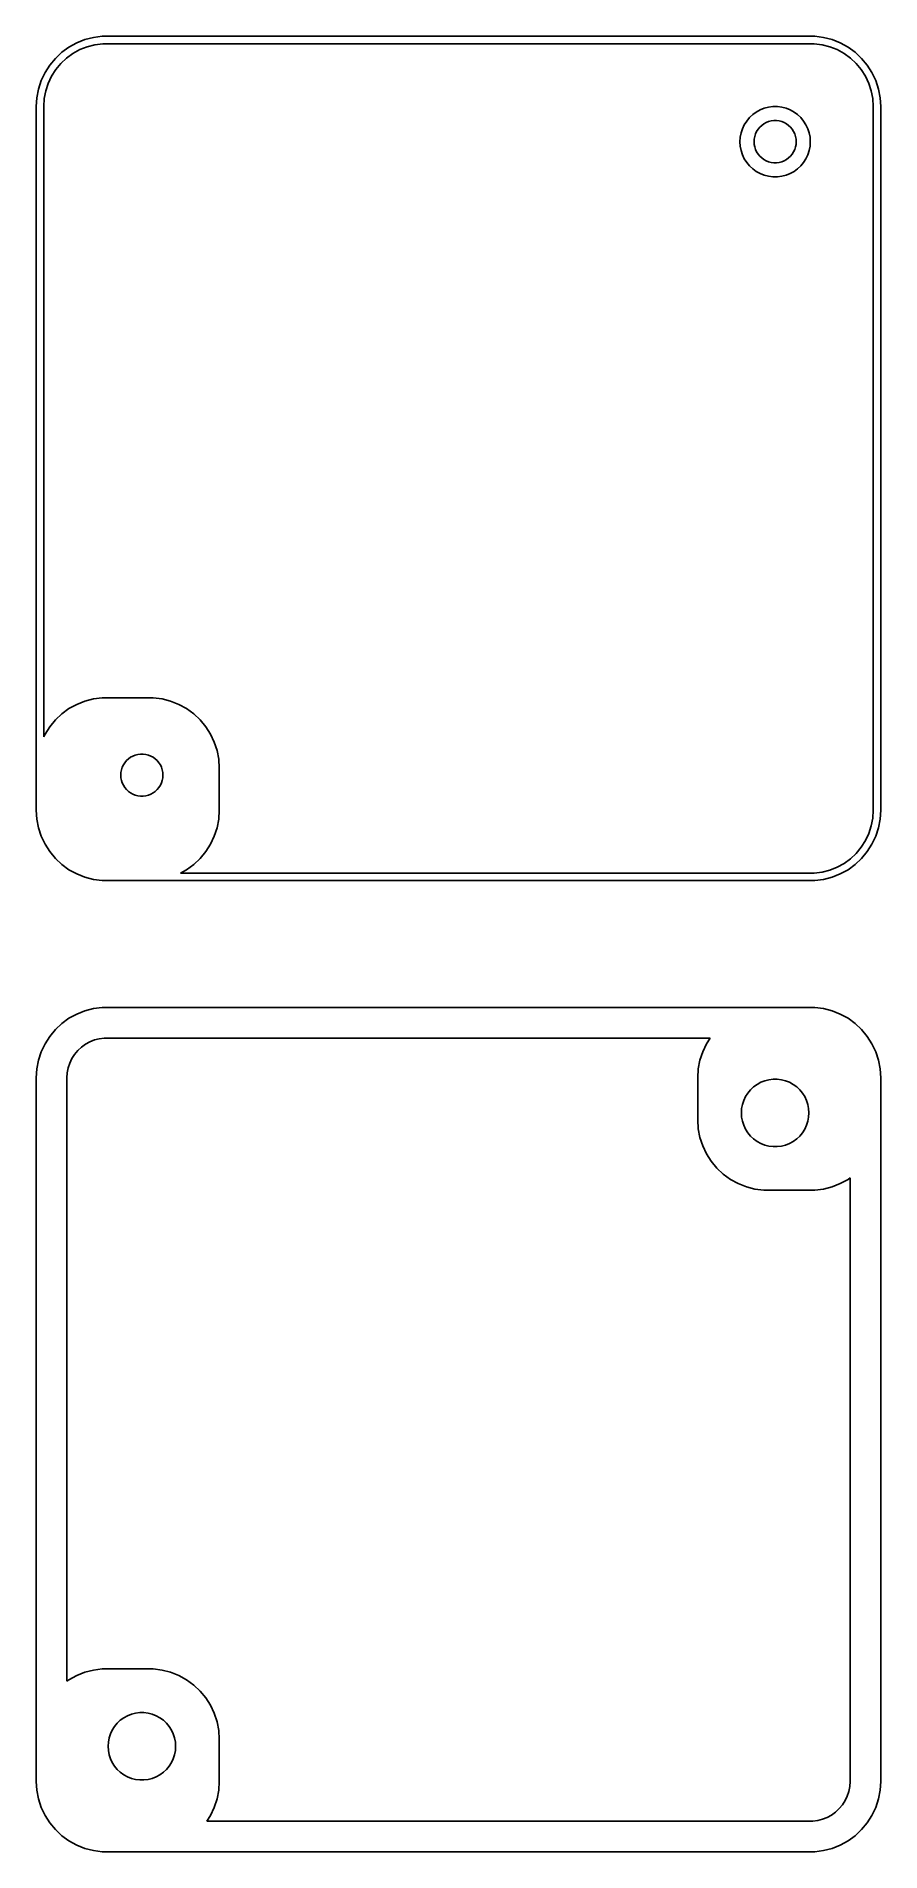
# Model space of a CAD drawing. Header units: metres. Extents: x -30 to 30, y 108 to 237.
import ezdxf

# ---------------------------------------------------------------- set-up
doc = ezdxf.new("R2010")
doc.units = ezdxf.units.M

msp = doc.modelspace()

# ---------------------------------------------------------------- linework, layer by layer
for p, q in [((-27.6791, 236.222), (-28.1871, 235.853)), ((-27.1289, 236.524), (-27.6791, 236.222)), ((-27.3944, 235.773), (-26.9026, 236.043)), ((-26.5451, 236.755), (-27.1289, 236.524)), ((-26.9026, 236.043), (-26.3808, 236.25)), ((-25.9369, 236.911), (-26.5451, 236.755)), ((-26.3808, 236.25), (-25.8373, 236.389)), ((-25.3139, 236.99), (-25.9369, 236.911)), ((-25.8373, 236.389), (-25.2806, 236.46)), ((25.3139, 236.99), (-25.3139, 236.99)), ((-25.2806, 236.46), (25.2806, 236.46)), ((25.2806, 236.46), (25.8373, 236.389)), ((25.9369, 236.911), (25.3139, 236.99)), ((25.8373, 236.389), (26.3808, 236.25)), ((26.5451, 236.755), (25.9369, 236.911)), ((26.3808, 236.25), (26.9026, 236.043)), ((27.1289, 236.524), (26.5451, 236.755)), ((26.9026, 236.043), (27.3944, 235.773)), ((27.6791, 236.222), (27.1289, 236.524)), ((28.1871, 235.853), (27.6791, 236.222)), ((-29.0451, 234.939), (-29.3815, 234.409)), ((-28.6448, 235.423), (-29.0451, 234.939)), ((-28.1871, 235.853), (-28.6448, 235.423)), ((-28.6151, 234.627), (-28.2574, 235.059)), ((-28.2574, 235.059), (-27.8483, 235.443)), ((-27.8483, 235.443), (-27.3944, 235.773)), ((27.3944, 235.773), (27.8483, 235.443)), ((27.8483, 235.443), (28.2574, 235.059)), ((28.6448, 235.423), (28.1871, 235.853)), ((28.2574, 235.059), (28.6151, 234.627)), ((29.0451, 234.939), (28.6448, 235.423)), ((29.3815, 234.409), (29.0451, 234.939)), ((-29.6489, 233.841), (-29.8429, 233.243)), ((-29.3815, 234.409), (-29.6489, 233.841)), ((-29.3282, 233.111), (-29.1547, 233.645)), ((-29.1547, 233.645), (-28.9158, 234.153)), ((-28.9158, 234.153), (-28.6151, 234.627)), ((28.6151, 234.627), (28.9158, 234.153)), ((28.9158, 234.153), (29.1547, 233.645)), ((29.1547, 233.645), (29.3282, 233.111)), ((29.6489, 233.841), (29.3815, 234.409)), ((29.8429, 233.243), (29.6489, 233.841)), ((-29.9606, 232.627), (-30, 232)), ((-29.8429, 233.243), (-29.9606, 232.627)), ((-29.4685, 232), (-29.4333, 232.56)), ((-29.4333, 232.56), (-29.3282, 233.111)), ((29.3282, 233.111), (29.4333, 232.56)), ((29.4333, 232.56), (29.4685, 232)), ((29.9606, 232.627), (29.8429, 233.243)), ((30, 232), (29.9606, 232.627)), ((-30, 232), (-30, 182)), ((-29.4685, 187.224), (-29.4685, 232)), ((20.4774, 230.969), (20.3092, 230.704)), ((20.6776, 231.211), (20.4774, 230.969)), ((20.9064, 231.426), (20.6776, 231.211)), ((21.1604, 231.611), (20.9064, 231.426)), ((21.4355, 231.762), (21.1604, 231.611)), ((21.7274, 231.878), (21.4355, 231.762)), ((22.0315, 231.956), (21.7274, 231.878)), ((21.8613, 230.857), (22.0365, 230.927)), ((22.343, 231.995), (22.0315, 231.956)), ((22.0365, 230.927), (22.2189, 230.973)), ((22.2189, 230.973), (22.4058, 230.997)), ((22.657, 231.995), (22.343, 231.995)), ((22.4058, 230.997), (22.5942, 230.997)), ((22.5942, 230.997), (22.7811, 230.973)), ((22.9684, 231.956), (22.657, 231.995)), ((22.7811, 230.973), (22.9635, 230.927)), ((22.9635, 230.927), (23.1387, 230.857)), ((23.2725, 231.878), (22.9684, 231.956)), ((23.5644, 231.762), (23.2725, 231.878)), ((23.8396, 231.611), (23.5644, 231.762)), ((24.0936, 231.426), (23.8396, 231.611)), ((24.3224, 231.211), (24.0936, 231.426)), ((24.5225, 230.969), (24.3224, 231.211)), ((24.6908, 230.704), (24.5225, 230.969)), ((29.4685, 232), (29.4685, 182)), ((30, 182), (30, 232)), ((20.0197, 229.813), (20, 229.5)), ((20.0785, 230.122), (20.0197, 229.813)), ((20.1756, 230.42), (20.0785, 230.122)), ((20.3092, 230.704), (20.1756, 230.42)), ((21, 229.5), (21.0118, 229.688)), ((21.0118, 229.688), (21.0471, 229.873)), ((21.0471, 229.873), (21.1053, 230.052)), ((21.1053, 230.052), (21.1855, 230.223)), ((21.1855, 230.223), (21.2865, 230.382)), ((21.2865, 230.382), (21.4065, 230.527)), ((21.4065, 230.527), (21.5439, 230.656)), ((21.5439, 230.656), (21.6963, 230.766)), ((21.6963, 230.766), (21.8613, 230.857)), ((23.1387, 230.857), (23.3037, 230.766)), ((23.3037, 230.766), (23.4561, 230.656)), ((23.4561, 230.656), (23.5934, 230.527)), ((23.5934, 230.527), (23.7135, 230.382)), ((23.7135, 230.382), (23.8145, 230.223)), ((23.8145, 230.223), (23.8947, 230.052)), ((23.8947, 230.052), (23.9529, 229.873)), ((23.9529, 229.873), (23.9882, 229.688)), ((23.9882, 229.688), (24, 229.5)), ((24.8244, 230.42), (24.6908, 230.704)), ((24.9214, 230.122), (24.8244, 230.42)), ((24.9803, 229.813), (24.9214, 230.122)), ((25, 229.5), (24.9803, 229.813)), ((20, 229.5), (20.0197, 229.187)), ((20.0197, 229.187), (20.0785, 228.878)), ((20.0785, 228.878), (20.1756, 228.58)), ((20.1756, 228.58), (20.3092, 228.296)), ((20.3092, 228.296), (20.4774, 228.031)), ((21.0118, 229.312), (21, 229.5)), ((21.0471, 229.127), (21.0118, 229.312)), ((21.1053, 228.948), (21.0471, 229.127)), ((21.1855, 228.777), (21.1053, 228.948)), ((21.2865, 228.618), (21.1855, 228.777)), ((21.4065, 228.473), (21.2865, 228.618)), ((21.5439, 228.344), (21.4065, 228.473)), ((21.6963, 228.234), (21.5439, 228.344)), ((23.4561, 228.344), (23.3037, 228.234)), ((23.5934, 228.473), (23.4561, 228.344)), ((23.7135, 228.618), (23.5934, 228.473)), ((23.8145, 228.777), (23.7135, 228.618)), ((23.8947, 228.948), (23.8145, 228.777)), ((23.9529, 229.127), (23.8947, 228.948)), ((23.9882, 229.312), (23.9529, 229.127)), ((24, 229.5), (23.9882, 229.312)), ((24.5225, 228.031), (24.6908, 228.296)), ((24.6908, 228.296), (24.8244, 228.58)), ((24.8244, 228.58), (24.9214, 228.878)), ((24.9214, 228.878), (24.9803, 229.187)), ((24.9803, 229.187), (25, 229.5)), ((20.4774, 228.031), (20.6776, 227.789)), ((20.6776, 227.789), (20.9064, 227.574)), ((20.9064, 227.574), (21.1604, 227.389)), ((21.1604, 227.389), (21.4355, 227.238)), ((21.4355, 227.238), (21.7274, 227.122)), ((21.8613, 228.143), (21.6963, 228.234)), ((21.7274, 227.122), (22.0315, 227.044)), ((22.0365, 228.073), (21.8613, 228.143)), ((22.0315, 227.044), (22.343, 227.005)), ((22.2189, 228.027), (22.0365, 228.073)), ((22.4058, 228.003), (22.2189, 228.027)), ((22.343, 227.005), (22.657, 227.005)), ((22.5942, 228.003), (22.4058, 228.003)), ((22.7811, 228.027), (22.5942, 228.003)), ((22.657, 227.005), (22.9684, 227.044)), ((22.9635, 228.073), (22.7811, 228.027)), ((23.1387, 228.143), (22.9635, 228.073)), ((22.9684, 227.044), (23.2725, 227.122)), ((23.3037, 228.234), (23.1387, 228.143)), ((23.2725, 227.122), (23.5644, 227.238)), ((23.5644, 227.238), (23.8396, 227.389)), ((23.8396, 227.389), (24.0936, 227.574)), ((24.0936, 227.574), (24.3224, 227.789)), ((24.3224, 227.789), (24.5225, 228.031)), ((-26.5451, 189.755), (-27.1289, 189.524)), ((-25.9369, 189.911), (-26.5451, 189.755)), ((-25.3139, 189.99), (-25.9369, 189.911)), ((-21.686, 189.99), (-25.3139, 189.99)), ((-21.0631, 189.911), (-21.686, 189.99)), ((-20.4549, 189.755), (-21.0631, 189.911)), ((-19.8711, 189.524), (-20.4549, 189.755)), ((-28.6448, 188.423), (-29.0451, 187.939)), ((-28.1871, 188.853), (-28.6448, 188.423)), ((-27.6791, 189.222), (-28.1871, 188.853)), ((-27.1289, 189.524), (-27.6791, 189.222)), ((-19.3209, 189.222), (-19.8711, 189.524)), ((-18.8129, 188.853), (-19.3209, 189.222)), ((-18.3551, 188.423), (-18.8129, 188.853)), ((-17.9549, 187.939), (-18.3551, 188.423)), ((-29.3815, 187.409), (-29.4685, 187.224)), ((-29.0451, 187.939), (-29.3815, 187.409)), ((-17.6185, 187.409), (-17.9549, 187.939)), ((-17.3511, 186.841), (-17.6185, 187.409)), ((-23.4561, 185.656), (-23.3037, 185.766)), ((-23.3037, 185.766), (-23.1387, 185.857)), ((-23.1387, 185.857), (-22.9635, 185.927)), ((-22.9635, 185.927), (-22.7811, 185.973)), ((-22.7811, 185.973), (-22.5942, 185.997)), ((-22.5942, 185.997), (-22.4058, 185.997)), ((-22.4058, 185.997), (-22.2189, 185.973)), ((-22.2189, 185.973), (-22.0365, 185.927)), ((-22.0365, 185.927), (-21.8613, 185.857)), ((-21.8613, 185.857), (-21.6963, 185.766)), ((-21.6963, 185.766), (-21.5439, 185.656)), ((-17.1571, 186.243), (-17.3511, 186.841)), ((-17.0394, 185.627), (-17.1571, 186.243)), ((-24, 184.5), (-23.9882, 184.688)), ((-23.9882, 184.312), (-24, 184.5)), ((-23.9882, 184.688), (-23.9529, 184.873)), ((-23.9529, 184.873), (-23.8947, 185.052)), ((-23.8947, 185.052), (-23.8145, 185.223)), ((-23.8145, 185.223), (-23.7135, 185.382)), ((-23.7135, 185.382), (-23.5934, 185.527)), ((-23.5934, 185.527), (-23.4561, 185.656)), ((-21.5439, 185.656), (-21.4065, 185.527)), ((-21.4065, 185.527), (-21.2865, 185.382)), ((-21.2865, 185.382), (-21.1855, 185.223)), ((-21.1855, 185.223), (-21.1053, 185.052)), ((-21.1053, 185.052), (-21.0471, 184.873)), ((-21.0471, 184.873), (-21.0118, 184.688)), ((-21.0118, 184.688), (-21, 184.5)), ((-21, 184.5), (-21.0118, 184.312)), ((-17, 185), (-17.0394, 185.627)), ((-17, 182), (-17, 185)), ((-23.9529, 184.127), (-23.9882, 184.312)), ((-23.8947, 183.948), (-23.9529, 184.127)), ((-23.8145, 183.777), (-23.8947, 183.948)), ((-23.7135, 183.618), (-23.8145, 183.777)), ((-23.5934, 183.473), (-23.7135, 183.618)), ((-23.4561, 183.344), (-23.5934, 183.473)), ((-23.3037, 183.234), (-23.4561, 183.344)), ((-23.1387, 183.143), (-23.3037, 183.234)), ((-21.6963, 183.234), (-21.8613, 183.143)), ((-21.5439, 183.344), (-21.6963, 183.234)), ((-21.4065, 183.473), (-21.5439, 183.344)), ((-21.2865, 183.618), (-21.4065, 183.473)), ((-21.1855, 183.777), (-21.2865, 183.618)), ((-21.1053, 183.948), (-21.1855, 183.777)), ((-21.0471, 184.127), (-21.1053, 183.948)), ((-21.0118, 184.312), (-21.0471, 184.127)), ((-30, 182), (-29.9606, 181.373)), ((-22.9635, 183.073), (-23.1387, 183.143)), ((-22.7811, 183.027), (-22.9635, 183.073)), ((-22.5942, 183.003), (-22.7811, 183.027)), ((-22.4058, 183.003), (-22.5942, 183.003)), ((-22.2189, 183.027), (-22.4058, 183.003)), ((-22.0365, 183.073), (-22.2189, 183.027)), ((-21.8613, 183.143), (-22.0365, 183.073)), ((-17.0394, 181.373), (-17, 182)), ((29.4685, 182), (29.4333, 181.44)), ((29.9606, 181.373), (30, 182)), ((-29.9606, 181.373), (-29.8429, 180.757)), ((-29.8429, 180.757), (-29.6489, 180.159)), ((-17.3511, 180.159), (-17.1571, 180.757)), ((-17.1571, 180.757), (-17.0394, 181.373)), ((29.3282, 180.889), (29.1547, 180.355)), ((29.4333, 181.44), (29.3282, 180.889)), ((29.6489, 180.159), (29.8429, 180.757)), ((29.8429, 180.757), (29.9606, 181.373)), ((-29.6489, 180.159), (-29.3815, 179.591)), ((-29.3815, 179.591), (-29.0451, 179.061)), ((-17.9549, 179.061), (-17.6185, 179.591)), ((-17.6185, 179.591), (-17.3511, 180.159)), ((28.6151, 179.373), (28.2574, 178.941)), ((28.9158, 179.847), (28.6151, 179.373)), ((29.1547, 180.355), (28.9158, 179.847)), ((29.0451, 179.061), (29.3815, 179.591)), ((29.3815, 179.591), (29.6489, 180.159)), ((-29.0451, 179.061), (-28.6448, 178.577)), ((-28.6448, 178.577), (-28.1871, 178.147)), ((-28.1871, 178.147), (-27.6791, 177.778)), ((-19.3209, 177.778), (-18.8129, 178.147)), ((-18.8129, 178.147), (-18.3551, 178.577)), ((-18.3551, 178.577), (-17.9549, 179.061)), ((27.3944, 178.227), (26.9026, 177.957)), ((27.8483, 178.557), (27.3944, 178.227)), ((27.6791, 177.778), (28.1871, 178.147)), ((28.2574, 178.941), (27.8483, 178.557)), ((28.1871, 178.147), (28.6448, 178.577)), ((28.6448, 178.577), (29.0451, 179.061)), ((-27.6791, 177.778), (-27.1289, 177.476)), ((-27.1289, 177.476), (-26.5451, 177.245)), ((-26.5451, 177.245), (-25.9369, 177.089)), ((-25.9369, 177.089), (-25.3139, 177.01)), ((-25.3139, 177.01), (25.3139, 177.01)), ((-19.7539, 177.54), (-19.3209, 177.778)), ((25.2806, 177.54), (-19.7539, 177.54)), ((25.8373, 177.611), (25.2806, 177.54)), ((25.3139, 177.01), (25.9369, 177.089)), ((26.3808, 177.75), (25.8373, 177.611)), ((25.9369, 177.089), (26.5451, 177.245)), ((26.9026, 177.957), (26.3808, 177.75)), ((26.5451, 177.245), (27.1289, 177.476)), ((27.1289, 177.476), (27.6791, 177.778)), ((-26.5451, 167.755), (-27.1289, 167.524)), ((-25.9369, 167.911), (-26.5451, 167.755)), ((-25.3139, 167.99), (-25.9369, 167.911)), ((25.3139, 167.99), (-25.3139, 167.99)), ((25.9369, 167.911), (25.3139, 167.99)), ((26.5451, 167.755), (25.9369, 167.911)), ((27.1289, 167.524), (26.5451, 167.755)), ((-28.6448, 166.423), (-29.0451, 165.939)), ((-28.1871, 166.853), (-28.6448, 166.423)), ((-27.6791, 167.222), (-28.1871, 166.853)), ((-27.1289, 167.524), (-27.6791, 167.222)), ((27.6791, 167.222), (27.1289, 167.524)), ((28.1871, 166.853), (27.6791, 167.222)), ((28.6448, 166.423), (28.1871, 166.853)), ((29.0451, 165.939), (28.6448, 166.423)), ((-29.3815, 165.409), (-29.6489, 164.841)), ((-29.0451, 165.939), (-29.3815, 165.409)), ((-27.0582, 164.933), (-26.7997, 165.175)), ((-26.7997, 165.175), (-26.5128, 165.384)), ((-26.5128, 165.384), (-26.2021, 165.555)), ((-26.2021, 165.555), (-25.8725, 165.685)), ((-25.8725, 165.685), (-25.5291, 165.773)), ((-25.5291, 165.773), (-25.1773, 165.818)), ((-25.1773, 165.818), (17.8781, 165.818)), ((17.6185, 165.409), (17.3511, 164.841)), ((17.8781, 165.818), (17.6185, 165.409)), ((29.3815, 165.409), (29.0451, 165.939)), ((29.6489, 164.841), (29.3815, 165.409)), ((-29.8429, 164.243), (-29.9606, 163.627)), ((-29.6489, 164.841), (-29.8429, 164.243)), ((-27.7347, 163.702), (-27.6251, 164.039)), ((-27.6251, 164.039), (-27.4742, 164.36)), ((-27.4742, 164.36), (-27.2842, 164.66)), ((-27.2842, 164.66), (-27.0582, 164.933)), ((17.1571, 164.243), (17.0394, 163.627)), ((17.3511, 164.841), (17.1571, 164.243)), ((29.8429, 164.243), (29.6489, 164.841)), ((29.9606, 163.627), (29.8429, 164.243)), ((-29.9606, 163.627), (-30, 163)), ((-30, 163), (-30, 113)), ((-27.8234, 163), (-27.8011, 163.354)), ((-27.8234, 120.117), (-27.8234, 163)), ((-27.8011, 163.354), (-27.7347, 163.702)), ((17.0394, 163.627), (17, 163)), ((17, 163), (17, 160)), ((20.9702, 162.349), (21.214, 162.526)), ((21.214, 162.526), (21.4781, 162.672)), ((21.4781, 162.672), (21.7583, 162.783)), ((21.7583, 162.783), (22.0503, 162.857)), ((22.0503, 162.857), (22.3493, 162.895)), ((22.3493, 162.895), (22.6507, 162.895)), ((22.6507, 162.895), (22.9497, 162.857)), ((22.9497, 162.857), (23.2416, 162.783)), ((23.2416, 162.783), (23.5219, 162.672)), ((23.5219, 162.672), (23.786, 162.526)), ((23.786, 162.526), (24.0298, 162.349)), ((30, 163), (29.9606, 163.627)), ((30, 113), (30, 163)), ((20.1754, 161.097), (20.2685, 161.383)), ((20.2685, 161.383), (20.3969, 161.656)), ((20.3969, 161.656), (20.5583, 161.911)), ((20.5583, 161.911), (20.7505, 162.143)), ((20.7505, 162.143), (20.9702, 162.349)), ((24.0298, 162.349), (24.2495, 162.143)), ((24.2495, 162.143), (24.4416, 161.911)), ((24.4416, 161.911), (24.6031, 161.656)), ((24.6031, 161.656), (24.7315, 161.383)), ((24.7315, 161.383), (24.8246, 161.097)), ((17, 160), (17.0394, 159.373)), ((20.1, 160.5), (20.1189, 160.801)), ((20.1189, 160.199), (20.1, 160.5)), ((20.1189, 160.801), (20.1754, 161.097)), ((20.1754, 159.903), (20.1189, 160.199)), ((24.8246, 161.097), (24.8811, 160.801)), ((24.8811, 160.199), (24.8246, 159.903)), ((24.8811, 160.801), (24.9, 160.5)), ((24.9, 160.5), (24.8811, 160.199)), ((17.0394, 159.373), (17.1571, 158.757)), ((17.1571, 158.757), (17.3511, 158.159)), ((20.2685, 159.617), (20.1754, 159.903)), ((20.3969, 159.344), (20.2685, 159.617)), ((20.5583, 159.089), (20.3969, 159.344)), ((20.7505, 158.857), (20.5583, 159.089)), ((20.9702, 158.651), (20.7505, 158.857)), ((21.214, 158.474), (20.9702, 158.651)), ((24.0298, 158.651), (23.786, 158.474)), ((24.2495, 158.857), (24.0298, 158.651)), ((24.4416, 159.089), (24.2495, 158.857)), ((24.6031, 159.344), (24.4416, 159.089)), ((24.7315, 159.617), (24.6031, 159.344)), ((24.8246, 159.903), (24.7315, 159.617)), ((17.3511, 158.159), (17.6185, 157.591)), ((17.6185, 157.591), (17.9549, 157.061)), ((21.4781, 158.328), (21.214, 158.474)), ((21.7583, 158.217), (21.4781, 158.328)), ((22.0503, 158.143), (21.7583, 158.217)), ((22.3493, 158.105), (22.0503, 158.143)), ((22.6507, 158.105), (22.3493, 158.105)), ((22.9497, 158.143), (22.6507, 158.105)), ((23.2416, 158.217), (22.9497, 158.143)), ((23.5219, 158.328), (23.2416, 158.217)), ((23.786, 158.474), (23.5219, 158.328)), ((17.9549, 157.061), (18.3551, 156.577)), ((18.3551, 156.577), (18.8129, 156.147)), ((18.8129, 156.147), (19.3209, 155.778)), ((19.3209, 155.778), (19.8711, 155.476)), ((19.8711, 155.476), (20.4549, 155.245)), ((20.4549, 155.245), (21.0631, 155.089)), ((21.0631, 155.089), (21.686, 155.01)), ((21.686, 155.01), (25.3139, 155.01)), ((25.3139, 155.01), (25.9369, 155.089)), ((25.9369, 155.089), (26.5451, 155.245)), ((26.5451, 155.245), (27.1289, 155.476)), ((27.1289, 155.476), (27.6791, 155.778)), ((27.6791, 155.778), (27.8234, 155.883)), ((27.8234, 155.883), (27.8234, 113)), ((-27.6791, 120.222), (-27.8234, 120.117)), ((-27.1289, 120.524), (-27.6791, 120.222)), ((-26.5451, 120.755), (-27.1289, 120.524)), ((-25.9369, 120.911), (-26.5451, 120.755)), ((-25.3139, 120.99), (-25.9369, 120.911)), ((-21.686, 120.99), (-25.3139, 120.99)), ((-21.0631, 120.911), (-21.686, 120.99)), ((-20.4549, 120.755), (-21.0631, 120.911)), ((-19.8711, 120.524), (-20.4549, 120.755)), ((-19.3209, 120.222), (-19.8711, 120.524)), ((-18.8129, 119.853), (-19.3209, 120.222)), ((-18.3551, 119.423), (-18.8129, 119.853)), ((-17.9549, 118.939), (-18.3551, 119.423)), ((-17.6185, 118.409), (-17.9549, 118.939)), ((-24.0298, 117.349), (-23.786, 117.526)), ((-23.786, 117.526), (-23.5219, 117.672)), ((-23.5219, 117.672), (-23.2416, 117.783)), ((-23.2416, 117.783), (-22.9497, 117.857)), ((-22.9497, 117.857), (-22.6507, 117.895)), ((-22.6507, 117.895), (-22.3493, 117.895)), ((-22.3493, 117.895), (-22.0503, 117.857)), ((-22.0503, 117.857), (-21.7583, 117.783)), ((-21.7583, 117.783), (-21.4781, 117.672)), ((-21.4781, 117.672), (-21.214, 117.526)), ((-21.214, 117.526), (-20.9702, 117.349)), ((-17.3511, 117.841), (-17.6185, 118.409)), ((-17.1571, 117.243), (-17.3511, 117.841)), ((-24.8811, 115.801), (-24.8246, 116.097)), ((-24.8246, 116.097), (-24.7315, 116.383)), ((-24.7315, 116.383), (-24.6031, 116.656)), ((-24.6031, 116.656), (-24.4416, 116.911)), ((-24.4416, 116.911), (-24.2495, 117.143)), ((-24.2495, 117.143), (-24.0298, 117.349)), ((-20.9702, 117.349), (-20.7505, 117.143)), ((-20.7505, 117.143), (-20.5583, 116.911)), ((-20.5583, 116.911), (-20.3969, 116.656)), ((-20.3969, 116.656), (-20.2685, 116.383)), ((-20.2685, 116.383), (-20.1754, 116.097)), ((-20.1754, 116.097), (-20.1189, 115.801)), ((-17.0394, 116.627), (-17.1571, 117.243)), ((-17, 116), (-17.0394, 116.627)), ((-24.9, 115.5), (-24.8811, 115.801)), ((-24.8811, 115.199), (-24.9, 115.5)), ((-24.8246, 114.903), (-24.8811, 115.199)), ((-24.7315, 114.617), (-24.8246, 114.903)), ((-20.1754, 114.903), (-20.2685, 114.617)), ((-20.1189, 115.199), (-20.1754, 114.903)), ((-20.1189, 115.801), (-20.1, 115.5)), ((-20.1, 115.5), (-20.1189, 115.199)), ((-17, 113), (-17, 116)), ((-24.6031, 114.344), (-24.7315, 114.617)), ((-24.4416, 114.089), (-24.6031, 114.344)), ((-24.2495, 113.857), (-24.4416, 114.089)), ((-24.0298, 113.651), (-24.2495, 113.857)), ((-23.786, 113.474), (-24.0298, 113.651)), ((-20.9702, 113.651), (-21.214, 113.474)), ((-20.7505, 113.857), (-20.9702, 113.651)), ((-20.5583, 114.089), (-20.7505, 113.857)), ((-20.3969, 114.344), (-20.5583, 114.089)), ((-20.2685, 114.617), (-20.3969, 114.344)), ((-30, 113), (-29.9606, 112.373)), ((-29.9606, 112.373), (-29.8429, 111.757)), ((-23.5219, 113.328), (-23.786, 113.474)), ((-23.2416, 113.217), (-23.5219, 113.328)), ((-22.9497, 113.143), (-23.2416, 113.217)), ((-22.6507, 113.105), (-22.9497, 113.143)), ((-22.3493, 113.105), (-22.6507, 113.105)), ((-22.0503, 113.143), (-22.3493, 113.105)), ((-21.7583, 113.217), (-22.0503, 113.143)), ((-21.4781, 113.328), (-21.7583, 113.217)), ((-21.214, 113.474), (-21.4781, 113.328)), ((-17.1571, 111.757), (-17.0394, 112.373)), ((-17.0394, 112.373), (-17, 113)), ((27.7347, 112.298), (27.6251, 111.961)), ((27.8011, 112.646), (27.7347, 112.298)), ((27.8234, 113), (27.8011, 112.646)), ((29.8429, 111.757), (29.9606, 112.373)), ((29.9606, 112.373), (30, 113)), ((-29.8429, 111.757), (-29.6489, 111.159)), ((-29.6489, 111.159), (-29.3815, 110.591)), ((-17.6185, 110.591), (-17.3511, 111.159)), ((-17.3511, 111.159), (-17.1571, 111.757)), ((27.0582, 111.067), (26.7997, 110.825)), ((27.2842, 111.34), (27.0582, 111.067)), ((27.4742, 111.64), (27.2842, 111.34)), ((27.6251, 111.961), (27.4742, 111.64)), ((29.3815, 110.591), (29.6489, 111.159)), ((29.6489, 111.159), (29.8429, 111.757)), ((-29.3815, 110.591), (-29.0451, 110.061)), ((-29.0451, 110.061), (-28.6448, 109.577)), ((-17.8781, 110.182), (-17.6185, 110.591)), ((25.1773, 110.182), (-17.8781, 110.182)), ((25.5291, 110.227), (25.1773, 110.182)), ((25.8725, 110.315), (25.5291, 110.227)), ((26.2021, 110.445), (25.8725, 110.315)), ((26.5128, 110.616), (26.2021, 110.445)), ((26.7997, 110.825), (26.5128, 110.616)), ((28.6448, 109.577), (29.0451, 110.061)), ((29.0451, 110.061), (29.3815, 110.591)), ((-28.6448, 109.577), (-28.1871, 109.147)), ((-28.1871, 109.147), (-27.6791, 108.778)), ((-27.6791, 108.778), (-27.1289, 108.476)), ((-27.1289, 108.476), (-26.5451, 108.245)), ((26.5451, 108.245), (27.1289, 108.476)), ((27.1289, 108.476), (27.6791, 108.778)), ((27.6791, 108.778), (28.1871, 109.147)), ((28.1871, 109.147), (28.6448, 109.577)), ((-26.5451, 108.245), (-25.9369, 108.089)), ((-25.9369, 108.089), (-25.3139, 108.01)), ((-25.3139, 108.01), (25.3139, 108.01)), ((25.3139, 108.01), (25.9369, 108.089)), ((25.9369, 108.089), (26.5451, 108.245))]:
    msp.add_line(p, q)

doc.saveas('drawing.dxf')
